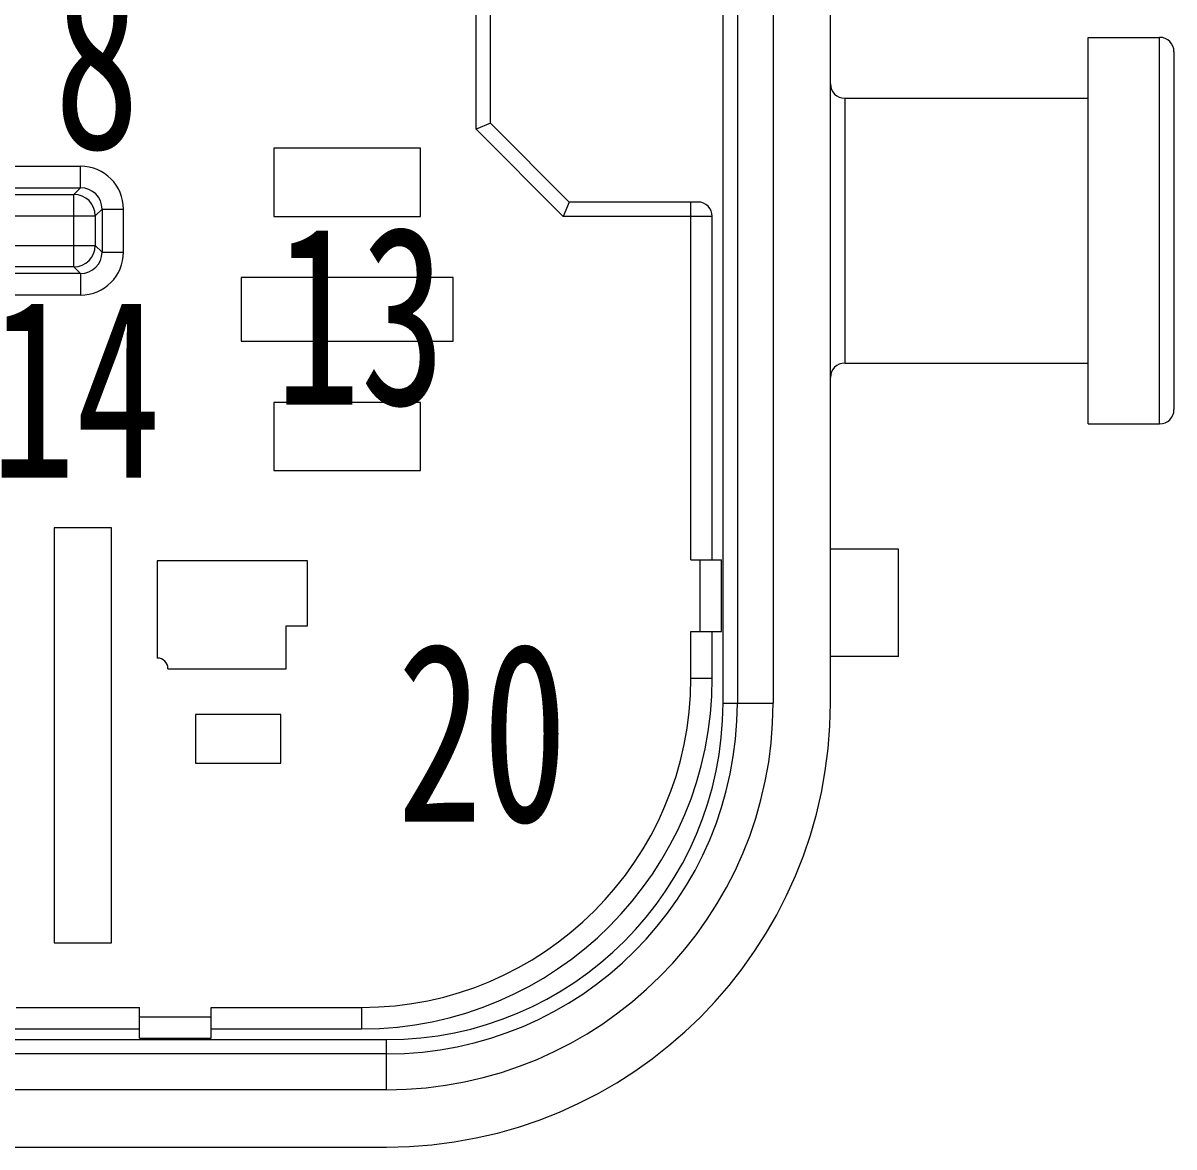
# Model space of a CAD drawing. Header units: inches. Extents: x 47316 to 59086, y 3141 to 11743.
# Drawn here: x 54487.3 to 54503.38, y 9619.75 to 9635.45 of the extents above; entities that cross this region are included whole.
import ezdxf

# ---------------------------------------------------------------- set-up
doc = ezdxf.new("R2010")
doc.units = ezdxf.units.IN
doc.header["$MEASUREMENT"] = 0
doc.styles.add('MtX_SimSun', font='')
doc.styles.get('MtX_SimSun').set_extended_font_data('SimSun')

msp = doc.modelspace()

# ---------------------------------------------------------------- linework, layer by layer
at = {"color": 0, "linetype": 'Continuous', "lineweight": 15}
for p, q in [((54497.084, 9625.953), (54497.084, 9639.153)), ((54497.284, 9639.153), (54497.284, 9625.953)), ((54497.784, 9639.153), (54497.784, 9625.953)), ((54498.584, 9625.953), (54498.584, 9639.153)), ((54493.635, 9633.971), (54493.635, 9636.136)), ((54493.835, 9634.053), (54493.835, 9636.053)), ((54502.184, 9635.253), (54503.184, 9635.253)), ((54502.184, 9629.853), (54502.184, 9635.253)), ((54503.184, 9629.853), (54503.184, 9635.253)), ((54503.384, 9635.053), (54503.384, 9630.053)), ((54498.784, 9634.403), (54502.184, 9634.403)), ((54498.784, 9634.403), (54498.784, 9630.703)), ((54493.835, 9634.053), (54493.635, 9633.971)), ((54494.935, 9632.953), (54493.835, 9634.053)), ((54494.852, 9632.753), (54493.635, 9633.971)), ((54492.859, 9633.703), (54490.809, 9633.703)), ((54490.809, 9633.703), (54490.809, 9632.753)), ((54492.859, 9632.753), (54492.859, 9633.703)), ((54484.155, 9633.453), (54488.109, 9633.453)), ((54488.109, 9633.153), (54488.109, 9633.453)), ((54478.303, 9633.06), (54488.015, 9633.06)), ((54484.455, 9633.153), (54488.109, 9633.153)), ((54488.109, 9633.153), (54488.015, 9633.06)), ((54488.015, 9632.047), (54488.015, 9633.06)), ((54494.935, 9632.953), (54494.852, 9632.753)), ((54496.734, 9632.953), (54494.935, 9632.953)), ((54496.634, 9627.953), (54496.634, 9632.953)), ((54478.003, 9632.76), (54488.315, 9632.76)), ((54488.409, 9632.853), (54488.315, 9632.76)), ((54488.315, 9632.76), (54488.315, 9632.347)), ((54488.409, 9632.853), (54488.709, 9632.853)), ((54488.409, 9632.853), (54488.409, 9632.253)), ((54488.709, 9632.253), (54488.709, 9632.853)), ((54490.809, 9632.753), (54492.859, 9632.753)), ((54496.934, 9632.753), (54494.852, 9632.753)), ((54496.934, 9627.953), (54496.934, 9632.753)), ((54478.003, 9632.347), (54488.315, 9632.347)), ((54488.409, 9632.253), (54488.315, 9632.347)), ((54488.409, 9632.253), (54488.709, 9632.253)), ((54488.015, 9632.047), (54478.303, 9632.047)), ((54488.109, 9631.953), (54484.455, 9631.953)), ((54488.109, 9631.953), (54488.015, 9632.047)), ((54488.109, 9631.953), (54488.109, 9631.653)), ((54493.314, 9631.898), (54490.354, 9631.898)), ((54490.354, 9631.898), (54490.354, 9631.008)), ((54493.314, 9631.008), (54493.314, 9631.898)), ((54488.109, 9631.653), (54484.155, 9631.653)), ((54490.354, 9631.008), (54493.314, 9631.008)), ((54498.784, 9630.703), (54502.184, 9630.703)), ((54492.859, 9630.153), (54490.809, 9630.153)), ((54490.809, 9630.153), (54490.809, 9629.203)), ((54492.859, 9629.203), (54492.859, 9630.153)), ((54502.184, 9629.853), (54503.184, 9629.853)), ((54490.809, 9629.203), (54492.859, 9629.203)), ((54488.54, 9628.403), (54487.74, 9628.403)), ((54487.74, 9628.403), (54487.74, 9622.603)), ((54488.54, 9622.603), (54488.54, 9628.403)), ((54499.534, 9628.103), (54498.584, 9628.103)), ((54499.534, 9626.603), (54499.534, 9628.103)), ((54491.279, 9627.943), (54489.179, 9627.943)), ((54489.179, 9627.943), (54489.179, 9626.583)), ((54491.279, 9627.033), (54491.279, 9627.943)), ((54496.634, 9627.953), (54497.064, 9627.953)), ((54496.764, 9626.953), (54496.764, 9627.953)), ((54497.064, 9626.953), (54497.064, 9627.953)), ((54490.979, 9627.033), (54491.279, 9627.033)), ((54490.979, 9626.433), (54490.979, 9627.033)), ((54496.634, 9626.953), (54497.064, 9626.953)), ((54496.634, 9626.303), (54496.634, 9626.953)), ((54496.934, 9626.303), (54496.934, 9626.953)), ((54499.534, 9626.603), (54498.584, 9626.603)), ((54489.329, 9626.433), (54490.979, 9626.433)), ((54496.634, 9626.303), (54496.934, 9626.303)), ((54490.908, 9625.793), (54489.713, 9625.793)), ((54489.713, 9625.793), (54489.713, 9625.113)), ((54490.908, 9625.113), (54490.908, 9625.793)), ((54497.084, 9625.953), (54497.784, 9625.953)), ((54489.713, 9625.113), (54490.908, 9625.113)), ((54487.74, 9622.603), (54488.54, 9622.603)), ((54487.209, 9621.703), (54488.934, 9621.703)), ((54488.934, 9621.273), (54488.934, 9621.703)), ((54489.934, 9621.703), (54492.034, 9621.703)), ((54489.934, 9621.273), (54489.934, 9621.703)), ((54492.034, 9621.703), (54492.034, 9621.403)), ((54488.934, 9621.573), (54489.934, 9621.573)), ((54487.009, 9621.403), (54488.934, 9621.403)), ((54489.934, 9621.403), (54492.034, 9621.403)), ((54461.234, 9621.253), (54492.384, 9621.253)), ((54488.934, 9621.273), (54489.934, 9621.273)), ((54492.384, 9620.553), (54492.384, 9621.253)), ((54492.384, 9621.053), (54461.234, 9621.053)), ((54492.384, 9620.553), (54461.234, 9620.553)), ((54461.234, 9619.753), (54492.384, 9619.753))]:
    msp.add_line(p, q, dxfattribs=at)
for centre, radius, start, end in [((54503.184, 9635.053), 0.2, 0, 90), ((54498.784, 9634.603), 0.2, 180, 270), ((54488.109, 9632.853), 0.6, 0, 90), ((54488.015, 9632.76), 0.3, 0.0134, 89.9866), ((54488.109, 9632.853), 0.3, 0, 90), ((54496.734, 9632.753), 0.2, 0, 90), ((54488.015, 9632.347), 0.3, 270.0134, 359.9866), ((54488.109, 9632.253), 0.6, 270, 0), ((54488.109, 9632.253), 0.3, 270, 0), ((54498.784, 9630.503), 0.2, 90, 180), ((54503.184, 9630.053), 0.2, 270, 0), ((54489.179, 9626.433), 0.15, 0, 90), ((54492.034, 9626.303), 4.9, 270, 0), ((54492.034, 9626.303), 4.6, 270, 0), ((54492.384, 9625.953), 6.2, 270, 0), ((54492.384, 9625.953), 5.4, 270, 0), ((54492.384, 9625.953), 4.9, 270, 0), ((54492.384, 9625.953), 4.7, 270, 0)]:
    msp.add_arc(centre, radius, start, end, dxfattribs=at)

# ---------------------------------------------------------------- texts
at = {"color": 0, "lineweight": 15, "style": 'MtX_SimSun', "width": 0.7}
for s, p in [('8', (54487.742, 9633.699)), ('13', (54490.827, 9630.122)), ('14', (54486.85, 9629.101)), ('20', (54492.531, 9624.299))]:
    msp.add_text(s, height=2.5, dxfattribs=at).set_placement(p)

doc.saveas('drawing.dxf')
